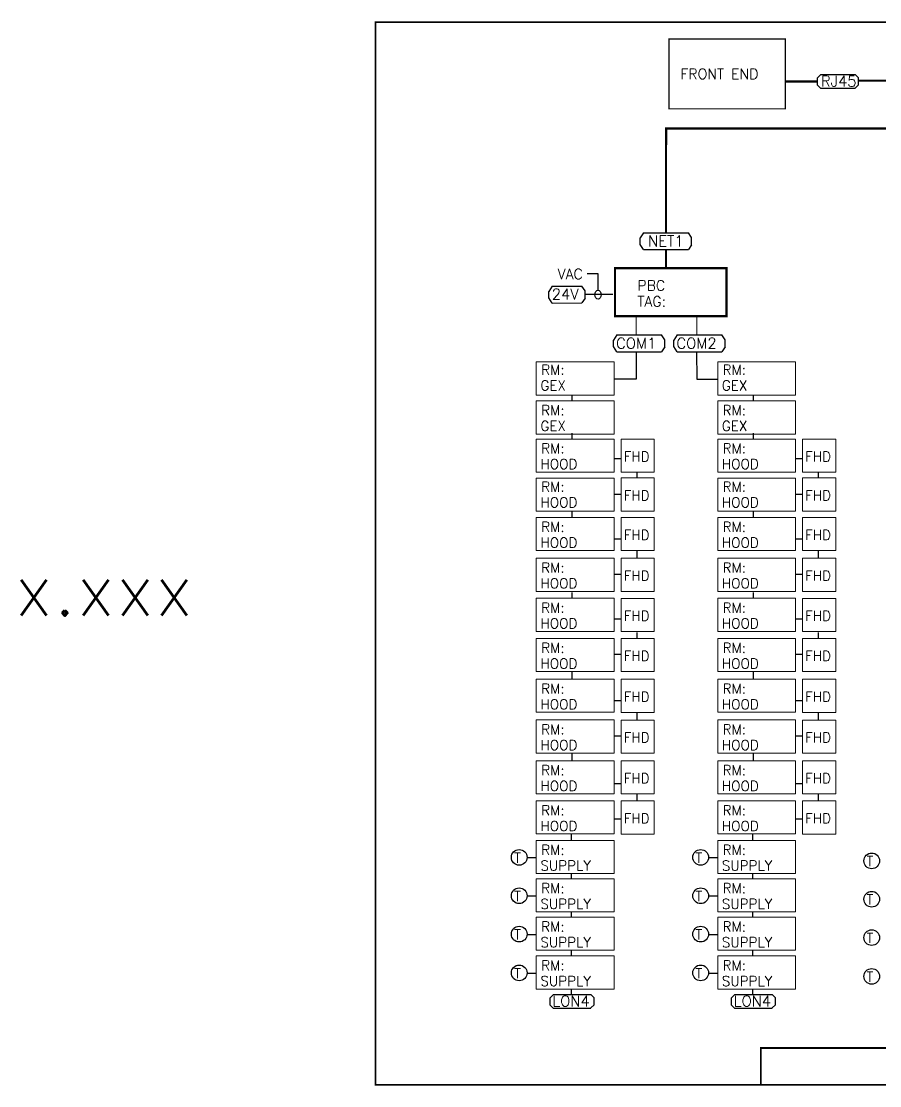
# Model space of a CAD drawing. Extents: x -251 to 1546, y 32 to 985.
# Drawn here: x -251 to 517, y 32 to 985 of the extents above; entities that cross this region are included whole.
import ezdxf
from ezdxf.enums import TextEntityAlignment as Align

# ---------------------------------------------------------------- set-up
doc = ezdxf.new("R2010")
doc.units = 0
doc.header["$LTSCALE"] = 96
doc.header["$MEASUREMENT"] = 0
doc.linetypes.add('DASHED', pattern=[0.75, 0.5, -0.25])
for name, color, linetype in [('LON TO MULTIPLE IP- RMM SUP', 7, 'CONTINUOUS'), ('ModelB', 30, 'CONTINUOUS'), ('Text', 7, 'CONTINUOUS')]:
    doc.layers.add(name, color=color, linetype=linetype)
doc.styles.add('Romans', font='romans.shx')
doc.styles.get("Standard").update_dxf_attribs({"font": 'ROMANS'})

msp = doc.modelspace()

# ---------------------------------------------------------------- linework, layer by layer
at = {"layer": 'LON TO MULTIPLE IP- RMM SUP', "color": 7}
for p, q in [((464.47, 936.89), (461.53, 933.94)), ((461.53, 933.94), (461.53, 927.84)), ((495.31, 936.89), (464.47, 936.89)), ((498.26, 934.1), (495.31, 937.04)), ((498.26, 928), (498.26, 934.1)), ((461.53, 927.84), (464.47, 924.9)), ((464.47, 924.9), (495.31, 924.9)), ((495.31, 925.05), (498.26, 928)), ((306, 795.53), (303.06, 790.83)), ((303.06, 785.12), (303.06, 790.83)), ((306, 795.53), (346.08, 795.59)), ((349.03, 791.28), (346.08, 795.59)), ((349.03, 784.8), (349.03, 791.28)), ((306.02, 780.43), (303.06, 785.12)), ((349.03, 784.8), (346.1, 780.48)), ((306.02, 780.43), (346.1, 780.48)), ((224.14, 747.77), (221.2, 743.06)), ((221.2, 737.36), (221.2, 743.06)), ((224.14, 747.77), (250.64, 747.82)), ((253.58, 743.52), (250.64, 747.82)), ((253.58, 737.03), (253.58, 743.52)), ((224.16, 732.66), (221.2, 737.36)), ((253.58, 737.04), (250.66, 732.72)), ((224.16, 732.66), (250.66, 732.72)), ((281.95, 704.1), (279.01, 699.39)), ((279.01, 693.68), (279.01, 699.39)), ((281.95, 704.1), (322.03, 704.15)), ((324.98, 699.84), (322.03, 704.15)), ((324.98, 693.36), (324.98, 699.84)), ((335.99, 704.1), (333.05, 699.39)), ((333.05, 693.68), (333.05, 699.39)), ((335.99, 704.1), (376.07, 704.15)), ((379.01, 699.84), (376.07, 704.15)), ((379.01, 693.36), (379.01, 699.84)), ((281.97, 688.99), (279.01, 693.68)), ((281.97, 688.99), (322.05, 689.04)), ((299.48, 689.01), (299.51, 664.45)), ((324.98, 693.36), (322.05, 689.04)), ((336.01, 688.99), (333.05, 693.68)), ((336.01, 688.99), (376.09, 689.04)), ((353.52, 689.01), (353.55, 664.45)), ((379.02, 693.36), (376.09, 689.04)), ((299.51, 664.45), (279.57, 664.45)), ((353.55, 664.45), (372, 664.45)), ((241.74, 650.24), (241.74, 645.06)), ((404.14, 650.24), (404.14, 645.06)), ((241.74, 616.06), (241.74, 610.88)), ((404.14, 616.06), (404.14, 610.88)), ((280.22, 593.41), (285.49, 593.41)), ((442.63, 593.41), (447.89, 593.41)), ((300.01, 581.36), (300.01, 576.32)), ((462.41, 581.36), (462.41, 576.32)), ((285.93, 561.42), (280.05, 561.42)), ((448.33, 561.42), (442.45, 561.42)), ((241.74, 546.08), (241.74, 540.9)), ((404.14, 546.08), (404.14, 540.9)), ((280.22, 521.76), (285.49, 521.76)), ((442.63, 521.76), (447.89, 521.76)), ((300.01, 511.06), (300.01, 504.68)), ((462.41, 511.06), (462.41, 504.68)), ((285.93, 489.77), (280.05, 489.77)), ((448.33, 489.77), (442.45, 489.77)), ((241.74, 473.7), (241.74, 468.52)), ((404.14, 473.7), (404.14, 468.52)), ((280.22, 450), (285.49, 450)), ((442.63, 450), (447.89, 450)), ((300.01, 437.95), (300.01, 432.92)), ((462.41, 437.95), (462.41, 432.92)), ((285.93, 418.01), (280.05, 418.01)), ((448.33, 418.01), (442.45, 418.01)), ((241.74, 402.86), (241.74, 396.14)), ((404.14, 402.86), (404.14, 396.14)), ((279.66, 377.02), (285.86, 377.02)), ((442.07, 377.02), (448.26, 377.02)), ((300.01, 366.3), (300.01, 359.94)), ((462.41, 366.3), (462.41, 359.94)), ((285.93, 345.03), (279.66, 345.03)), ((448.33, 345.03), (442.07, 345.03)), ((241.74, 329.88), (241.74, 323.16)), ((404.14, 329.88), (404.14, 323.16)), ((279.66, 302.64), (285.86, 302.64)), ((442.07, 302.64), (448.26, 302.64)), ((300.01, 293.24), (300.01, 287.1)), ((462.41, 293.24), (462.41, 287.1)), ((285.86, 270.66), (279.66, 270.66)), ((448.26, 270.66), (442.07, 270.66)), ((241.08, 256.98), (241.08, 252.04)), ((403.49, 256.98), (403.49, 252.04)), ((210.03, 236.06), (201.95, 236.06)), ((372.43, 236.06), (364.35, 236.06)), ((241.08, 222.26), (241.08, 217.33)), ((403.49, 222.26), (403.49, 217.33)), ((210.03, 201.73), (201.95, 201.73)), ((372.43, 201.73), (364.35, 201.73)), ((241.08, 187.93), (241.08, 183)), ((403.49, 187.93), (403.49, 183)), ((210.03, 167.4), (201.95, 167.4)), ((372.43, 167.4), (364.35, 167.4)), ((241.08, 153.6), (241.08, 148.67)), ((403.49, 153.6), (403.49, 148.67)), ((210.03, 132.68), (201.95, 132.68)), ((372.43, 132.68), (364.35, 132.68)), ((241.08, 118.89), (241.08, 113.95)), ((403.49, 118.89), (403.49, 113.95)), ((224.97, 113.64), (222.03, 110.7)), ((222.03, 110.7), (222.03, 104.59)), ((258.79, 113.64), (224.97, 113.64)), ((261.74, 110.86), (258.79, 113.8)), ((261.74, 104.75), (261.74, 110.86)), ((387.37, 113.64), (384.43, 110.7)), ((384.43, 110.7), (384.43, 104.59)), ((421.2, 113.64), (387.37, 113.64)), ((424.14, 110.86), (421.2, 113.8)), ((424.14, 104.75), (424.14, 110.86)), ((222.03, 104.59), (224.97, 101.65)), ((224.97, 101.65), (258.79, 101.65)), ((258.79, 101.81), (261.74, 104.75)), ((384.43, 104.59), (387.37, 101.65)), ((387.37, 101.65), (421.2, 101.65)), ((421.2, 101.81), (424.14, 104.75))]:
    msp.add_line(p, q, dxfattribs=at)
at = {"layer": 'LON TO MULTIPLE IP- RMM SUP', "color": 7, "linetype": 'DASHED'}
for p, q in [((265.28, 758.82), (255.46, 758.82)), ((265.28, 744.34), (265.28, 758.82))]:
    msp.add_line(p, q, dxfattribs=at)
at = {"layer": 'LON TO MULTIPLE IP- RMM SUP', "color": 7, "linetype": 'Continuous'}
msp.add_line((253.58, 740.46), (278.49, 740.46), dxfattribs=at)
at = {"layer": 'LON TO MULTIPLE IP- RMM SUP', "color": 7, "linetype": 'Continuous', "lineweight": 0}
for p, q in [((299.52, 704.12), (299.5, 721.01)), ((353.56, 704.12), (353.54, 721.01))]:
    msp.add_line(p, q, dxfattribs=at)
at = {"layer": 'LON TO MULTIPLE IP- RMM SUP', "color": 7}
for points, const_width in [([(328.83, 906.38), (328.83, 968.84), (432.96, 968.84), (432.96, 906.38)], 1.13), ([(280.45, 720.84), (280.45, 763.83), (380.18, 763.83), (380.18, 720.84)], 1.96)]:
    msp.add_lwpolyline(points, close=True, dxfattribs=dict(at, const_width=const_width))
at = {"layer": 'LON TO MULTIPLE IP- RMM SUP', "color": 7, "linetype": 'Continuous', "const_width": 1.96}
for points in [[(461.53, 930.89), (432.27, 930.89)], [(497.58, 931.64), (676.28, 931.64)], [(326.04, 795.56), (326.17, 888.86), (695.69, 888.86)], [(326.06, 780.46), (326.06, 764.83)]]:
    msp.add_lwpolyline(points, dxfattribs=at)
at = {"layer": 'LON TO MULTIPLE IP- RMM SUP', "color": 7, "linetype": 'Continuous', "lineweight": 0}
for points in [[(209.98, 679.91), (279.66, 679.91), (279.66, 650.24), (209.98, 650.24)], [(372.39, 679.91), (442.07, 679.91), (442.07, 650.24), (372.39, 650.24)], [(209.98, 645.06), (279.66, 645.06), (279.66, 615.39), (209.98, 615.39)], [(372.39, 645.06), (442.07, 645.06), (442.07, 615.39), (372.39, 615.39)], [(209.98, 610.88), (279.66, 610.88), (279.66, 581.21), (209.98, 581.21)], [(285.86, 610.88), (315.59, 610.88), (315.59, 581.21), (285.86, 581.21)], [(372.39, 610.88), (442.07, 610.88), (442.07, 581.21), (372.39, 581.21)], [(448.26, 610.88), (477.99, 610.88), (477.99, 581.21), (448.26, 581.21)], [(209.98, 575.96), (279.66, 575.96), (279.66, 546.29), (209.98, 546.29)], [(285.86, 576.09), (315.59, 576.09), (315.59, 546.42), (285.86, 546.42)], [(372.39, 575.96), (442.07, 575.96), (442.07, 546.29), (372.39, 546.29)], [(448.26, 576.09), (477.99, 576.09), (477.99, 546.42), (448.26, 546.42)], [(209.98, 540.8), (279.66, 540.8), (279.66, 511.13), (209.98, 511.13)], [(285.86, 540.73), (315.59, 540.73), (315.59, 511.06), (285.86, 511.06)], [(372.39, 540.8), (442.07, 540.8), (442.07, 511.13), (372.39, 511.13)], [(448.26, 540.73), (477.99, 540.73), (477.99, 511.06), (448.26, 511.06)], [(209.98, 504.3), (279.66, 504.3), (279.66, 474.63), (209.98, 474.63)], [(285.86, 504.23), (315.59, 504.23), (315.59, 474.56), (285.86, 474.56)], [(372.39, 504.3), (442.07, 504.3), (442.07, 474.63), (372.39, 474.63)], [(448.26, 504.23), (477.99, 504.23), (477.99, 474.56), (448.26, 474.56)], [(209.98, 468.42), (279.66, 468.42), (279.66, 438.75), (209.98, 438.75)], [(285.86, 468.35), (315.59, 468.35), (315.59, 438.68), (285.86, 438.68)], [(372.39, 468.42), (442.07, 468.42), (442.07, 438.75), (372.39, 438.75)], [(448.26, 468.35), (477.99, 468.35), (477.99, 438.68), (448.26, 438.68)], [(209.98, 432.53), (279.66, 432.53), (279.66, 402.86), (209.98, 402.86)], [(285.86, 432.46), (315.59, 432.46), (315.59, 402.79), (285.86, 402.79)], [(372.39, 432.53), (442.07, 432.53), (442.07, 402.86), (372.39, 402.86)], [(448.26, 432.46), (477.99, 432.46), (477.99, 402.79), (448.26, 402.79)], [(209.98, 396.04), (279.66, 396.04), (279.66, 366.37), (209.98, 366.37)], [(285.86, 395.97), (315.59, 395.97), (315.59, 366.3), (285.86, 366.3)], [(372.39, 396.04), (442.07, 396.04), (442.07, 366.37), (372.39, 366.37)], [(448.26, 395.97), (477.99, 395.97), (477.99, 366.3), (448.26, 366.3)], [(209.98, 359.55), (279.66, 359.55), (279.66, 329.88), (209.98, 329.88)], [(285.86, 359.48), (315.59, 359.48), (315.59, 329.81), (285.86, 329.81)], [(372.39, 359.55), (442.07, 359.55), (442.07, 329.88), (372.39, 329.88)], [(448.26, 359.48), (477.99, 359.48), (477.99, 329.81), (448.26, 329.81)], [(209.98, 323.05), (279.66, 323.05), (279.66, 293.38), (209.98, 293.38)], [(285.86, 322.98), (315.59, 322.98), (315.59, 293.31), (285.86, 293.31)], [(372.39, 323.05), (442.07, 323.05), (442.07, 293.38), (372.39, 293.38)], [(448.26, 322.98), (477.99, 322.98), (477.99, 293.31), (448.26, 293.31)], [(209.98, 287.17), (279.66, 287.17), (279.66, 257.5), (209.98, 257.5)], [(285.86, 287.1), (315.59, 287.1), (315.59, 257.43), (285.86, 257.43)], [(372.39, 287.17), (442.07, 287.17), (442.07, 257.5), (372.39, 257.5)], [(448.26, 287.1), (477.99, 287.1), (477.99, 257.43), (448.26, 257.43)], [(209.98, 251.79), (279.66, 251.79), (279.66, 222.12), (209.98, 222.12)], [(372.39, 251.79), (442.07, 251.79), (442.07, 222.12), (372.39, 222.12)], [(209.98, 217.46), (279.66, 217.46), (279.66, 187.79), (209.98, 187.79)], [(372.39, 217.46), (442.07, 217.46), (442.07, 187.79), (372.39, 187.79)], [(209.98, 183.13), (279.66, 183.13), (279.66, 153.46), (209.98, 153.46)], [(372.39, 183.13), (442.07, 183.13), (442.07, 153.46), (372.39, 153.46)], [(209.98, 148.42), (279.66, 148.42), (279.66, 118.75), (209.98, 118.75)], [(372.39, 148.42), (442.07, 148.42), (442.07, 118.75), (372.39, 118.75)]]:
    msp.add_lwpolyline(points, close=True, dxfattribs=at)
at = {"layer": 'LON TO MULTIPLE IP- RMM SUP', "color": 7}
for centre in [(194.69, 236.56), (357.09, 236.56), (510.25, 233.44), (194.69, 202.23), (357.09, 202.23), (510.25, 199.11), (194.69, 167.9), (357.09, 167.9), (510.25, 164.78), (194.69, 133.19), (357.09, 133.19), (510.25, 130.07)]:
    msp.add_circle(centre, 7.04, dxfattribs=at)
at = {"layer": 'LON TO MULTIPLE IP- RMM SUP', "color": 7, "linetype": 'Continuous'}
msp.add_ellipse((265.22, 740.19), major_axis=(0, -4.02), ratio=0.68421, dxfattribs=at)
at = {"layer": 'ModelB', "const_width": 1.5}
msp.add_lwpolyline([(66, 984), (66, 33), (1545, 33), (1545, 984)], close=True, dxfattribs=at)
msp.add_lwpolyline([(1545, 66), (411, 66), (411, 33)], dxfattribs=at)

# ---------------------------------------------------------------- texts
at = {"layer": 'LON TO MULTIPLE IP- RMM SUP', "color": 7}
for s, height, p in [('FRONT END', 9.212, (339, 933)), ('RJ45', 9.634, (464.83, 926.32)), ('NET1', 9.634, (310.09, 783.31)), ('VAC', 9.212, (229.09, 754)), ('PBC', 9.212, (300.47, 743.72)), ('24V', 9.634, (223.85, 735.73)), ('TAG: ', 9.212, (300.47, 729.46)), ('COM1', 9.634, (281.42, 691.87)), ('COM2', 9.634, (335.46, 691.87)), ('RM: ', 8.882, (214.38, 668.45)), ('RM: ', 8.882, (376.79, 668.45)), ('GEX', 8.882, (213.65, 654.42)), ('GEX', 8.882, (376.05, 654.42)), ('RM: ', 8.882, (214.38, 632.25)), ('RM: ', 8.882, (376.79, 632.25)), ('GEX', 8.882, (213.65, 618.22)), ('GEX', 8.882, (376.05, 618.22)), ('RM: ', 8.882, (214.38, 598.07)), ('RM: ', 8.882, (376.79, 598.07)), ('HOOD', 8.882, (213.65, 584.04)), ('FHD', 8.882, (288.19, 590.85)), ('HOOD', 8.882, (376.05, 584.04)), ('FHD', 8.882, (450.6, 590.85)), ('RM: ', 8.882, (214.38, 563.78)), ('RM: ', 8.882, (376.79, 563.78)), ('FHD', 8.882, (288.19, 556.06)), ('FHD', 8.882, (450.6, 556.06)), ('HOOD', 8.882, (213.65, 549.75)), ('HOOD', 8.882, (376.05, 549.75)), ('RM: ', 8.882, (214.38, 527.88)), ('RM: ', 8.882, (376.79, 527.88)), ('FHD', 8.882, (288.19, 520.69)), ('FHD', 8.882, (450.6, 520.69)), ('HOOD', 8.882, (213.65, 513.85)), ('HOOD', 8.882, (376.05, 513.85)), ('RM: ', 8.882, (214.38, 491.39)), ('RM: ', 8.882, (376.79, 491.39)), ('HOOD', 8.882, (213.65, 477.36)), ('FHD', 8.882, (288.19, 484.2)), ('HOOD', 8.882, (376.05, 477.36)), ('FHD', 8.882, (450.6, 484.2)), ('RM: ', 8.882, (214.38, 455.5)), ('RM: ', 8.882, (376.79, 455.5)), ('HOOD', 8.882, (213.65, 441.47)), ('FHD', 8.882, (288.19, 448.32)), ('HOOD', 8.882, (376.05, 441.47)), ('FHD', 8.882, (450.6, 448.32)), ('RM: ', 8.882, (214.38, 419.62)), ('FHD', 8.882, (288.19, 412.43)), ('RM: ', 8.882, (376.79, 419.62)), ('FHD', 8.882, (450.6, 412.43)), ('HOOD', 8.882, (213.65, 405.59)), ('HOOD', 8.882, (376.05, 405.59)), ('RM: ', 8.882, (214.38, 383.12)), ('RM: ', 8.882, (376.79, 383.12)), ('FHD', 8.882, (288.19, 375.94)), ('FHD', 8.882, (450.6, 375.94)), ('HOOD', 8.882, (213.65, 369.09)), ('HOOD', 8.882, (376.05, 369.09)), ('RM: ', 8.882, (214.38, 346.63)), ('RM: ', 8.882, (376.79, 346.63)), ('FHD', 8.882, (288.19, 339.44)), ('FHD', 8.882, (450.6, 339.44)), ('HOOD', 8.882, (213.65, 332.6)), ('HOOD', 8.882, (376.05, 332.6)), ('RM: ', 8.882, (214.38, 310.14)), ('RM: ', 8.882, (376.79, 310.14)), ('HOOD', 8.882, (213.65, 296.11)), ('FHD', 8.882, (288.19, 302.95)), ('HOOD', 8.882, (376.05, 296.11)), ('FHD', 8.882, (450.6, 302.95)), ('RM: ', 8.882, (214.38, 274.25)), ('RM: ', 8.882, (376.79, 274.25)), ('HOOD', 8.882, (213.65, 260.22)), ('FHD', 8.882, (288.19, 267.07)), ('HOOD', 8.882, (376.05, 260.22)), ('FHD', 8.882, (450.6, 267.07)), ('RM: ', 8.882, (214.38, 238.86)), ('RM: ', 8.882, (376.79, 238.86)), ('T', 8.88, (190.08, 231.78)), ('T', 8.88, (352.49, 231.78)), ('SUPPLY', 8.882, (213.65, 224.83)), ('SUPPLY', 8.882, (376.05, 224.83)), ('T', 8.88, (505.65, 228.66)), ('RM: ', 8.882, (214.38, 204.53)), ('RM: ', 8.882, (376.79, 204.53)), ('T', 8.88, (190.08, 197.45)), ('T', 8.88, (352.49, 197.45)), ('T', 8.88, (505.65, 194.33)), ('SUPPLY', 8.882, (213.65, 190.5)), ('SUPPLY', 8.882, (376.05, 190.5)), ('T', 8.88, (190.08, 163.12)), ('RM: ', 8.882, (214.38, 170.2)), ('T', 8.88, (352.49, 163.12)), ('RM: ', 8.882, (376.79, 170.2)), ('SUPPLY', 8.882, (213.65, 156.17)), ('SUPPLY', 8.882, (376.05, 156.17)), ('T', 8.88, (505.65, 160)), ('RM: ', 8.882, (214.38, 135.49)), ('RM: ', 8.882, (376.79, 135.49)), ('T', 8.88, (190.08, 128.4)), ('T', 8.88, (352.49, 128.4)), ('T', 8.88, (505.65, 125.29)), ('SUPPLY', 8.882, (213.65, 121.46)), ('SUPPLY', 8.882, (376.05, 121.46)), ('LON4', 9.634, (224.33, 103.16)), ('LON4', 9.634, (386.74, 103.16))]:
    msp.add_text(s, height=height, dxfattribs=at).set_placement(p)
at = {"layer": 'Text', "style": 'Romans'}
msp.add_text('x.xxx', height=48, dxfattribs=at).set_placement((-177, 477), align=Align.MIDDLE)

doc.saveas('drawing.dxf')
